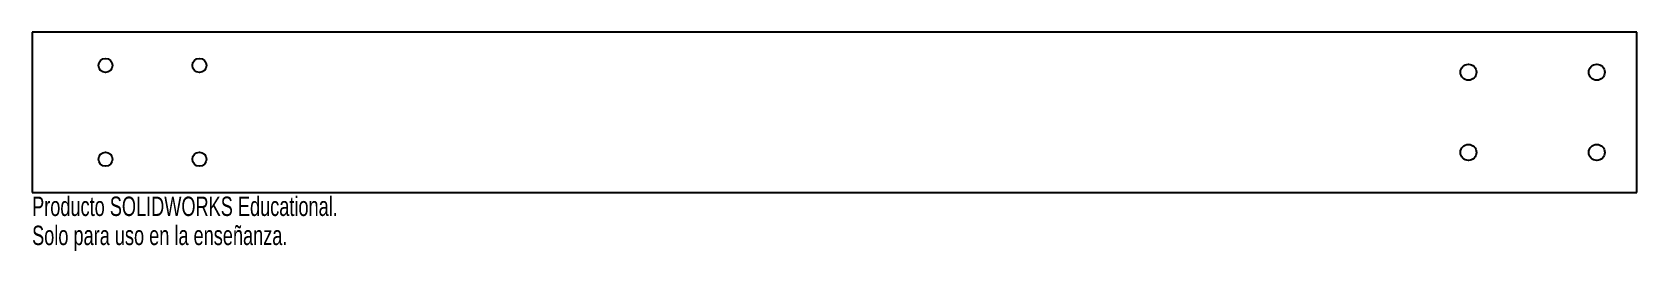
# Model space of a CAD drawing. Header units: millimetres. Extents: x -200 to 200, y -35 to 20.
import ezdxf

# ---------------------------------------------------------------- set-up
doc = ezdxf.new("R2010")
doc.units = ezdxf.units.MM
doc.styles.add('SLDTEXTSTYLE0', font='TXT', dxfattribs={"width": 0.7})

msp = doc.modelspace()

# ---------------------------------------------------------------- linework, layer by layer
at = {"color": 7, "linetype": 'Continuous', "lineweight": 25}
for p, q in [((-200, 20), (-200, -20)), ((200, 20), (-200, 20)), ((200, -20), (200, 20)), ((-200, -20), (200, -20))]:
    msp.add_line(p, q, dxfattribs=at)
for centre, radius in [((-181.7, 11.7), 1.75), ((-158.3, 11.7), 1.75), ((158, 10), 2), ((190, 10), 2), ((158, -10), 2), ((190, -10), 2), ((-181.7, -11.7), 1.75), ((-158.3, -11.7), 1.75)]:
    msp.add_circle(centre, radius, dxfattribs=at)

# ---------------------------------------------------------------- texts
at = {"color": 7, "linetype": 'Continuous', "char_height": 4.8336, "attachment_point": 1, "style": 'SLDTEXTSTYLE0'}
for s, insert in [('Producto SOLIDWORKS Educational.', (-200, -21.02)), ('Solo para uso en la enseñanza.', (-200, -28.27))]:
    msp.add_mtext(s, dxfattribs=dict(at, insert=insert))

doc.saveas('drawing.dxf')
